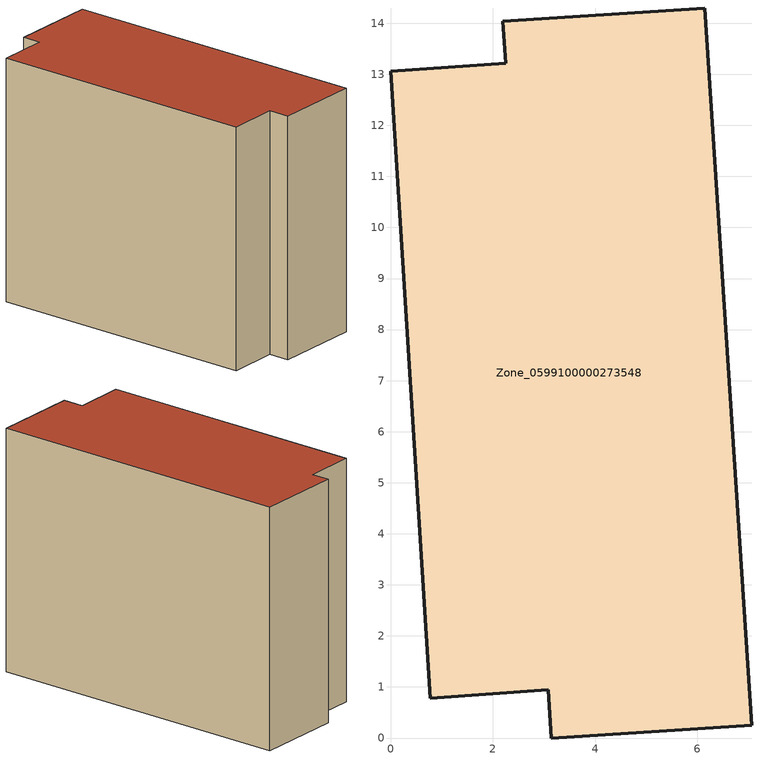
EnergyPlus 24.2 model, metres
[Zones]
Zone_0599100000273548
 floor ground (C_G): 6.15,14.3 7.07,0.25 3.14,0 3.08,0.95 0.77,0.78 0,13.06 2.25,13.22 2.19,14.04 z0
 wall outside (C_F): 0.77,0.78 3.08,0.95 3.14,0 7.07,0.25 6.15,14.3 2.19,14.04 2.25,13.22 0,13.06 0.77,0.78 z0:11.02
 roof outside (C_R): 2.25,13.22 0,13.06 0.77,0.78 3.08,0.95 3.14,0 7.07,0.25 6.15,14.3 2.19,14.04 z11.02
[BUILDING]
Pand.0599100000273548: North Axis=0; Terrain=City; Loads Convergence Tolerance Value=0.04; Temperature Convergence Tolerance Value=0.4; Solar Distribution=FullExterior; Maximum Number of Warmup Days=25; Minimum Number of Warmup Days=1
[Site:Location]
Rotterdam.The.Hague.AP_ZH_NLD Design_Conditions: Latitude=51.96; Longitude=4.45; Time Zone=1; Elevation=-4.5
[SITE:GROUNDTEMPERATURE:BUILDINGSURFACE]
18, 18, 18, 18, 18, 18, 18, 18, 18, 18, 18, 18
[MATERIAL] Thermal Absorptance=0.9; Solar Absorptance=0.7; Visible Absorptance=0.7
Name | Roughness | Thickness | Conductivity | Density | Specific Heat
G.TI.1946 | MediumSmooth | 0.15 | 1 | 540 | 1210
F.TI.1946 | Rough | 0.3 | 0.857143 | 1920 | 840
R.TI.1946 | MediumRough | 0.2 | 0.1 | 1500 | 1000
[CONSTRUCTION]
C_G: G.TI.1946
C_F: F.TI.1946
C_R: R.TI.1946
[ZONE]
Zone_0599100000273548: Type=1; Multiplier=1; Ceiling Height=Autocalculate; Volume=Autocalculate; Floor Area=autocalculate; Part of Total Floor Area=Yes
[ZONEINFILTRATION:DESIGNFLOWRATE]
Infil_Zone_0599100000273548: Zone or ZoneList or Space or SpaceList=Zone_0599100000273548; Schedule=AlwaysOn; Design Flow Rate Calculation Method=Flow/Area; Flow Rate per Floor Area=0.003; Constant Term Coefficient=1; Temperature Term Coefficient=0; Velocity Term Coefficient=0; Velocity Squared Term Coefficient=0
[HVACTEMPLATE:ZONE:IDEALLOADSAIRSYSTEM]
Zone_0599100000273548: Maximum Heating Supply Air Temperature=50; Minimum Cooling Supply Air Temperature=13; Maximum Heating Supply Air Humidity Ratio=0.0156; Minimum Cooling Supply Air Humidity Ratio=0.0077; Heating Limit=NoLimit; Cooling Limit=NoLimit; Dehumidification Control Type=ConstantSensibleHeatRatio; Cooling Sensible Heat Ratio=0.7; Dehumidification Setpoint=60; Humidification Control Type=None; Humidification Setpoint=30; Outdoor Air Method=None; Outdoor Air Flow Rate per Person=0.00944; Outdoor Air Flow Rate per Zone Floor Area=0; Outdoor Air Flow Rate per Zone=0; Demand Controlled Ventilation Type=None; Outdoor Air Economizer Type=NoEconomizer; Heat Recovery Type=None; Sensible Heat Recovery Effectiveness=0.7; Latent Heat Recovery Effectiveness=0.65
[ZONECONTROL:THERMOSTAT]
ThermostatControl_Zone_0599100000273548: Zone or ZoneList=Zone_0599100000273548; Control Type Schedule=DualSetpointControlType; Control 1=Thermostat_Zone_0599100000273548; Temperature Difference Between Cutout And Setpoint=0
[THERMOSTATSETPOINT:DUALSETPOINT]
Thermostat_Zone_0599100000273548: Heating Setpoint Temperature Schedule=HeatingSetpoint_Zone_0599100000273548; Cooling Setpoint Temperature Schedule=CoolingSetpoint_Zone_0599100000273548
[SCHEDULE:COMPACT]
HeatingSetpoint_Zone_0599100000273548: Through: 12/31, For: AllDays, Until: 24:00, 21
CoolingSetpoint_Zone_0599100000273548: Through: 12/31, For: AllDays, Until: 24:00, 24
DualSetpointControlType: Through: 12/31, For: AllDays, Until: 24:00, 4
AlwaysOn: Through: 12/31, For: AllDays, Until: 24:00, 1
